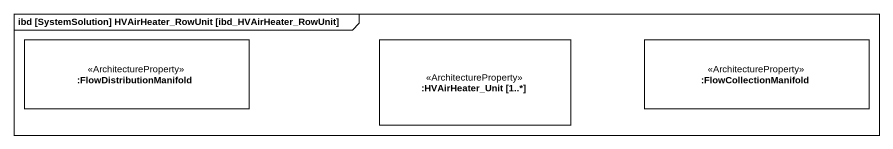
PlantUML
@startuml
mainframe ibd [SystemSolution] HVAirHeater_RowUnit [ibd_HVAirHeater_RowUnit]
rectangle ":FlowDistributionManifold" as FlowDistributionManifold <<ArchitectureProperty>>
rectangle ":HVAirHeater_Unit [1..*]" as HVAirHeater_Unit_1 <<ArchitectureProperty>>
rectangle ":FlowCollectionManifold" as FlowCollectionManifold <<ArchitectureProperty>>
@enduml
